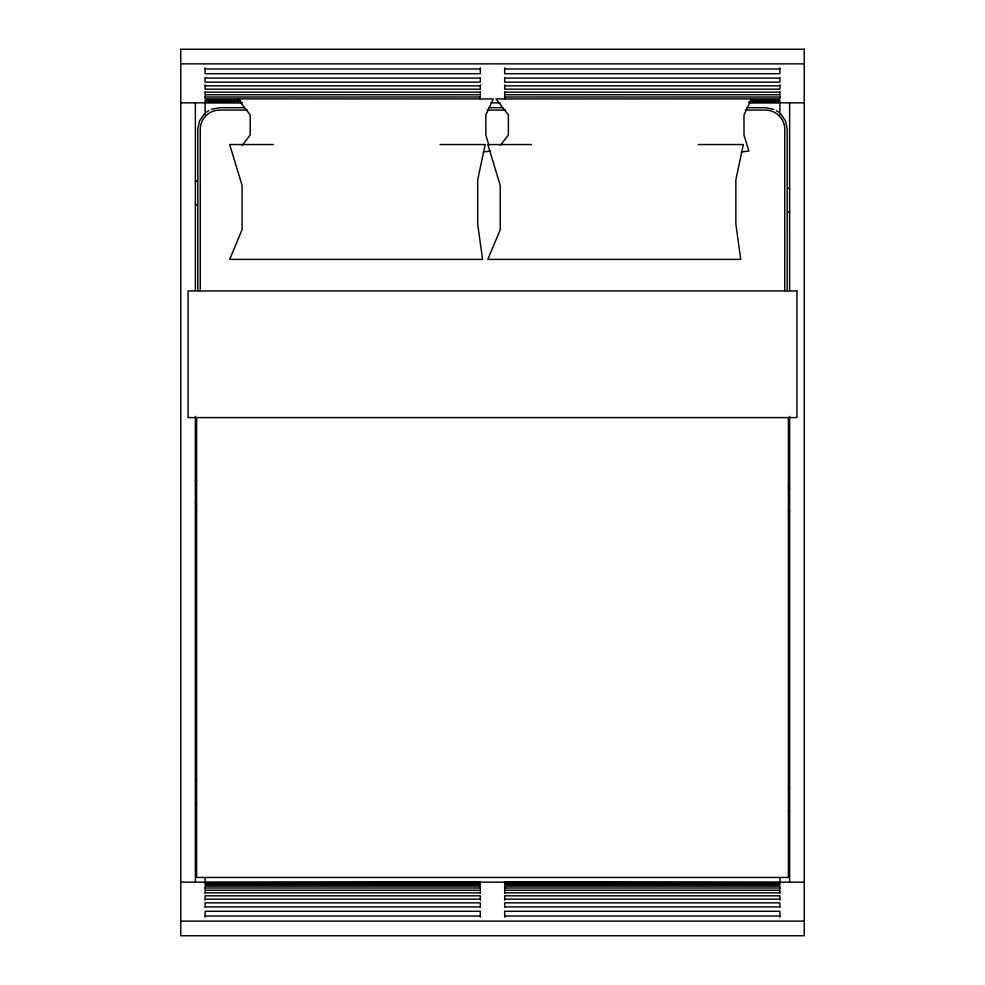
<?xml version="1.0" encoding="UTF-8"?>
<svg xmlns="http://www.w3.org/2000/svg" width="985" height="985" viewBox="0 0 985 985"><rect width="100%" height="100%" fill="white"/><g stroke="black" fill="none" stroke-linecap="round" stroke-linejoin="round"><path stroke-width="1.48" d="M195.375 181.979L196.594 180.76M195.375 481.542L196.594 480.323M195.375 781.068L196.594 779.849M789.625 211.209L788.406 212.428M789.625 510.772L788.406 511.978M789.625 810.286L788.406 811.505M751.457 98.956L743.995 114.974L743.995 135.068L748.871 151.087L741.385 151.899M242.248 145.337L250.215 134.982L250.215 114.888L237.816 98.956M500.405 145.337L508.371 134.982L508.371 114.888L495.972 98.956L779.886 98.894L779.886 95.976M204.227 113.989L199.475 120.958L197.813 129.109L197.813 290.55M206.382 112.13L208.771 110.579M211.344 109.335L219.655 107.697L244.243 107.697M483.229 151.899L490.715 151.087M180.76 63.865L804.24 63.865M205.114 68.962L480.323 68.962M504.677 68.962L779.886 68.962M205.114 78.11L480.323 78.11M504.677 78.11L779.886 78.11M205.114 85.843L480.323 85.843M504.677 85.843L779.886 85.843M205.114 92.147L480.323 92.147M504.677 92.147L779.886 92.147M205.114 97.01L480.323 97.01M504.677 97.01L779.886 97.01M240.475 100.421L205.114 100.421L205.114 101.59L240.475 101.59M750.668 100.421L779.886 100.421L779.886 101.59L749.129 101.59M242.014 102.391L205.114 102.391L205.114 115.122M749.129 102.391L779.886 102.391L779.886 115.122M180.76 102.834L242.014 102.834M490.961 102.834L500.183 102.834M749.129 102.834L804.24 102.834M488.659 107.697L502.498 107.697M746.901 107.697L765.345 107.697L773.656 109.335M247.395 110.086L219.729 110.086A19.737 19.737 0 0 0 207.872 114.026L204.277 117.56A18.85 18.85 0 0 0 200.238 129.183L200.25 290.587M487.119 110.086L505.564 110.086M745.288 110.086L765.271 110.086A19.737 19.737 0 0 1 777.128 114.026L780.723 117.56A18.85 18.85 0 0 1 784.762 129.183L784.75 290.71M273.362 144.549L229.677 144.549L242.076 185.402L242.076 229.653L229.677 259.387L482.576 259.387L477.7 224.1L477.7 179.836L485.162 144.549L440.11 144.549M531.518 144.549L487.834 144.549L500.232 185.402L500.232 229.653L487.834 259.387L740.732 259.387L735.857 224.1L735.857 179.836L743.318 144.549L698.266 144.549M180.76 882.166L804.24 882.166M205.114 887.99L480.323 887.99M504.677 887.99L779.886 887.99M205.114 892.853L480.323 892.853M504.677 892.853L779.886 892.853M205.114 899.157L480.323 899.157M504.677 899.157L779.886 899.157M205.114 906.889L480.323 906.889M504.677 906.889L779.886 906.889M205.114 916.038L480.323 916.038M504.677 916.038L779.886 916.038M180.76 921.135L804.24 921.135M788.406 188.073L789.625 189.292M196.594 205.114L195.375 203.895M788.406 487.624L789.625 488.843M196.594 504.677L195.375 503.458M788.406 787.15L789.625 788.369M196.594 804.203L195.375 802.984M776.229 110.579L778.618 112.13M780.773 113.989L785.525 120.958L787.187 129.109L787.187 290.661M488.942 145.263L485.839 135.068L485.839 114.974L493.3 98.956L205.114 98.894L205.114 95.976M789.625 102.834L789.625 290.366M789.625 416.409L789.625 882.166M788.406 417.591L788.406 877.45L196.594 877.45L196.594 417.591M779.886 67.866L779.886 73.715L504.677 73.715L504.677 67.866M779.886 77.778L779.886 82.161L504.677 82.161L504.677 77.778M779.886 84.796L779.886 89.179L504.677 89.179L504.677 84.796M779.886 91.839L779.886 94.757L504.677 94.757L504.677 91.839M779.886 877.561L779.886 882.609L504.677 882.166M779.886 889.024L779.886 886.106L504.677 886.106L504.677 889.024M779.886 893.161L779.886 890.243L504.677 890.243L504.677 893.161M779.886 900.204L779.886 895.821L504.677 895.821L504.677 900.204M779.886 907.222L779.886 902.839L504.677 902.839L504.677 907.222M779.886 917.133L779.886 911.285L504.677 911.285L504.677 917.133M504.677 95.976L504.677 98.894M480.323 67.866L480.323 73.715L205.114 73.715L205.114 67.866M480.323 77.778L480.323 82.161L205.114 82.161L205.114 77.778M480.323 84.796L480.323 89.179L205.114 89.179L205.114 84.796M480.323 91.839L480.323 94.757L205.114 94.757L205.114 91.839M480.323 95.976L480.323 98.894M480.323 882.166L205.114 882.609L205.114 877.561M480.323 889.024L480.323 886.106L205.114 886.106L205.114 889.024M480.323 893.161L480.323 890.243L205.114 890.243L205.114 893.161M480.323 900.204L480.323 895.821L205.114 895.821L205.114 900.204M480.323 907.222L480.323 902.839L205.114 902.839L205.114 907.222M480.323 917.133L480.323 911.285L205.114 911.285L205.114 917.133M195.375 102.834L195.375 290.366M195.375 416.409L195.375 882.166M804.24 49.25L180.76 49.25L180.76 935.75L804.24 935.75L804.24 49.25M796.927 290.957L188.073 290.957L188.073 417.591L796.927 417.591L796.927 290.957M480.323 883.41L205.114 883.41L205.114 884.579L480.323 884.579L480.323 883.41M779.886 883.41L504.677 883.41L504.677 884.579L779.886 884.579L779.886 883.41"/></g></svg>
